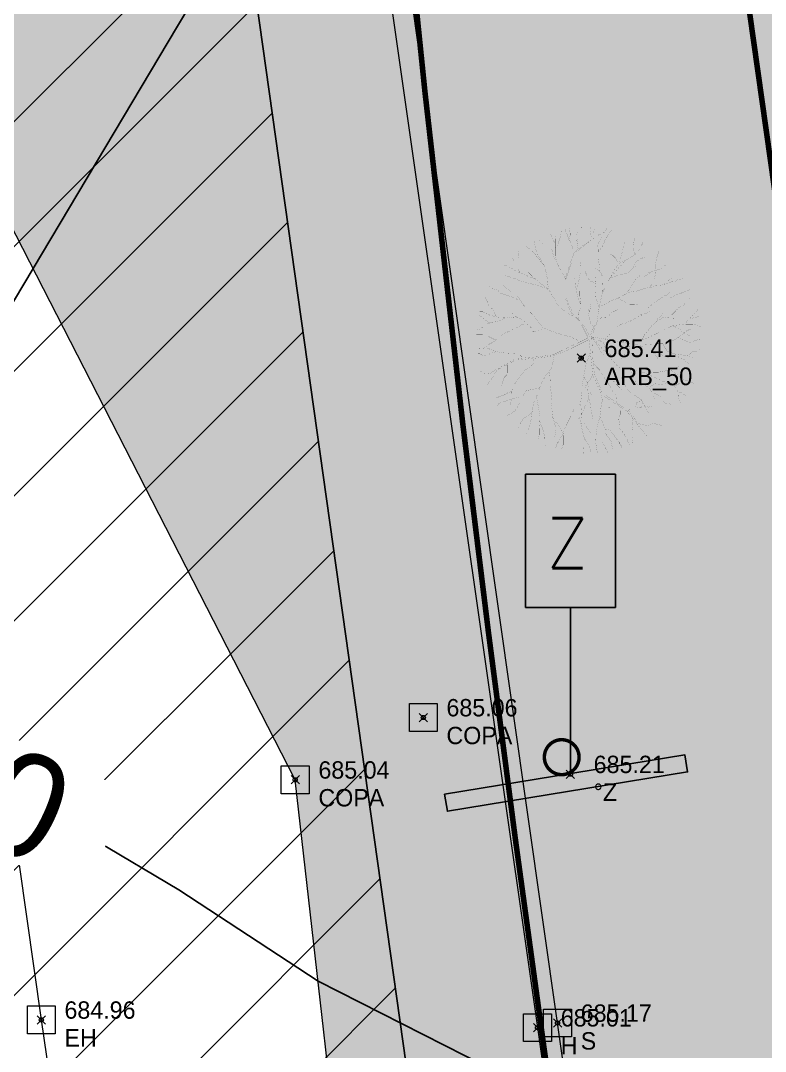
# Model space of a CAD drawing. Extents: x 350769 to 354978, y 6304672 to 6307963.
# Drawn here: x 352717.35 to 352722.71, y 6306021.07 to 6306028.49 of the extents above; entities that cross this region are included whole.
import ezdxf
from ezdxf import colors
from ezdxf.entities.mleader import LeaderData, LeaderLine
from ezdxf.math import Vec2, Vec3

# ---------------------------------------------------------------- set-up
doc = ezdxf.new("R2010")
doc.units = 0
doc.header["$PDMODE"] = 35
doc.header["$PDSIZE"] = 0.03
for name, pattern in [('CENTER', [50.800000000000004, 31.75, -6.35, 6.35, -6.35]), ('CONTINUOS', [0]), ('DASHED', [19.049999999999997, 12.7, -6.35]), ('HIDDEN', [9.524999999999999, 6.35, -3.175])]:
    doc.linetypes.add(name, pattern=pattern)
doc.layers.get('0').update_dxf_attribs({"linetype": 'CONTINUOUS'})
for name, color, linetype in [('05_All ext_Txt', 4, 'CONTINUOUS'), ('1-ARBOLES COPA', 3, 'CONTINUOUS'), ('1-PAVIMENTO', 161, 'CONTINUOUS'), ('1-SOLERA', 212, 'CONTINUOUS'), ('2-ACHURADO PAVIMENTO HORMIGON 3', 8, 'CONTINUOUS'), ('3-PAVIMENTO EJE', 161, 'CENTER'), ('C-TINN', 5, 'CONTINUOUS'), ('C-TOPO-MAJR', 9, 'CONTINUOUS'), ('LE_proyección abajo', 4, 'HIDDEN'), ('Lot_ARBOL', 252, 'CONTINUOUS'), ('Lot_ET1_ 8-DEM EXT DEMARCACION CICLOVIA', 210, 'CONTINUOUS'), ('Lot_EXISTENTE', 252, 'CONTINUOUS'), ('V-NODE-TEXT DIC 2012', 31, 'CONTINUOUS'), ('Z-Z', 253, 'CONTINUOUS')]:
    doc.layers.add(name, color=color, linetype=linetype)
doc.layers.add('0_ASD_TOPOGRAFIA_ELEMENTOS', color=7, linetype='CONTINUOS', lineweight=5, true_color=0xbdbdbd)
doc.styles.add('ROMANS', font='romans.shx', dxfattribs={"width": 0.65})

# ---------------------------------------------------------------- blocks, each defined once
blk = doc.blocks.new('_Dot')
at = {"color": 0, "linetype": 'ByBlock', "lineweight": -2}
blk.add_line((-0.5, 0), (-1, 0), dxfattribs=at)
at = {"color": 0, "linetype": 'ByBlock', "const_width": 0.5}
blk.add_lwpolyline([(-0.25, 0, 1), (0.25, 0, 1)], format="xyb", close=True, dxfattribs=at)
blk = doc.blocks.new('Lot_LET-TRANS')
blk.add_lwpolyline([(0.5605707543754761, -0.6810032520742482), (-0.3472007289910835, 0.8151421065011561), (-0.2403332033786683, 0.8799829267414623), (0.6674382799878913, -0.6161624318337147)], close=True)
at = {"const_width": 0.025}
blk.add_lwpolyline([(-0.1082411923800919, -0.0645046065950794, 0.9920949856396705), (0.1072037392552829, 0.06621448700647647, 0.9920949856396705)], format="xyb", close=True, dxfattribs=at)
blk = doc.blocks.new('Lot_Arbol-Existente')
at = {"const_width": 0.001}
for points in [[(0.211671968951805, 0.9194971867818822), (0.1867509906307987, 0.9973747929702768), (0.1392838832346115, 1.065150438309047), (0.1257218422368851, 1.1058158150081), (0.07825473484081158, 1.207479265509392), (0.02400659491399892, 1.295587590444029), (-0.02346053654582647, 1.343030521172977), (-0.0641466354751401, 1.404028594974989), (-0.09127069340661365, 1.458249097240696), (-0.1455188333334263, 1.526024742579011), (-0.1540232859114212, 1.635364195226202)], [(-0.03179953103017397, 1.355532643872721), (0.02400659491399892, 1.465026668776773), (0.05113065284569984, 1.546357422175333), (0.05113065284569984, 1.60735549597689), (0.05072531944847469, 1.639039569650777), (0.05072531944847469, 1.639039569650777)], [(0.2888871749830741, 1.207853578948061), (0.2342181220905104, 1.349808092709509), (0.2274370895597713, 1.41080616651152), (0.2003130316282977, 1.492136919909854), (0.1664079411661987, 1.526024742579011), (0.1257218422368851, 1.600577924440813), (0.111654218360286, 1.635141748210344)], [(-0.02254061811936481, 0.01562637144161272), (-0.1490933020016882, 0.26860285640646), (-0.2615846059741216, 0.5356335973438036), (-0.2897074139197002, 0.7886100823086508), (-0.3178302459286897, 1.0696950792194), (-0.4584443578468154, 1.336725820156971), (-0.6974883457015721, 1.491322565831751)], [(0.002993332574078522, 0.02840653275893601), (-0.07251775118004389, 0.1793518062722796), (-0.1791216638526976, 0.4057697077896592), (-0.2413072494989592, 0.5300775656778569), (-0.2679582216514973, 0.7342976354291295), (-0.2901673851645228, 0.9917925014181037), (-0.2990510265063904, 1.071704713281633), (-0.4545150507809694, 1.351397411036487), (-0.5078169950852498, 1.431309605392926), (-0.5167006604905282, 1.533419649022107), (-0.4811660229332801, 1.573375746200327)], [(-0.1955118868893351, 1.349056812529852), (-0.2133289901942135, 1.417583720541643), (-0.2472340806564262, 1.478581794343427), (-0.2540150891235271, 1.512469617012584), (-0.2472340806564262, 1.546357422175333), (-0.2268910311919399, 1.587022798874386), (-0.2286092548686156, 1.627573649325086)], [(0.2172666066581996, 1.441302084154358), (0.2613421800220976, 1.505692045476053), (0.3020282789514113, 1.553134993711637), (0.3338471162153382, 1.601131367505559), (0.3259162107709699, 1.589168180445085)], [(0.2937618723484547, 1.035832540454066), (0.3020282789514113, 1.119370940574299), (0.2884662620172094, 1.200701693972633), (0.2952472704840829, 1.315920270040351), (0.329152360946523, 1.444693971674269), (0.3562764188782239, 1.492136919909854), (0.3766194683425965, 1.539579868145438), (0.3775464195591667, 1.590671980942716)], [(0.3044704462522532, 1.35095048138237), (0.4037435503374809, 1.390473469408562), (0.4037435503374809, 1.390473469408562), (0.4715537071987228, 1.465026668776773), (0.5122398061279227, 1.471804222806895), (0.5122398061279227, 1.471804222806895), (0.5529259050572364, 1.492136919909854), (0.592589044495412, 1.519771912238411)], [(-0.8439635717239753, 0.9702645418376505), (-0.8439635717239753, 1.017707490073462), (-0.8575256127217017, 1.051595312742847), (-0.8643066211885753, 1.078705563875246), (-0.8846496706532889, 1.139703620170621), (-0.9049927201175478, 1.207479265509392), (-0.9388978105798742, 1.302365144473924), (-0.9672078718012926, 1.337913061062864)], [(-0.763633560537869, 1.124584312140996), (-0.7964964643275607, 1.200701693972633), (-0.8100584812616489, 1.221034391075364), (-0.823620522259148, 1.248144642208217), (-0.8439635717239753, 1.309142716010228), (-0.8643066211885753, 1.349808092709509), (-0.8643066211885753, 1.349808092709509)], [(-0.3058045502064033, 0.9494994088868225), (-0.2268910311919399, 1.024485044103358), (-0.2133289901942135, 1.248144642208217), (-0.1929859407296135, 1.363363218275708), (-0.1590808743309253, 1.444693971674269), (-0.1455188333334263, 1.478581794343427)], [(0.5346678513807319, 1.001023276501883), (0.5800499870521207, 1.099038243471568), (0.6071740449839353, 1.173591442840006), (0.6478601439131353, 1.295587590444029), (0.6953272753726196, 1.336252967143082), (0.7088892923069352, 1.404028594974989), (0.7421956015356272, 1.449508104387405)], [(-0.6771002580575214, 0.7110603853575412), (-0.7157152401935036, 0.7232483802531533), (-0.7422483244008617, 0.83471328617361), (-0.75581034133495, 0.9160440395723981), (-0.8439635717239753, 0.9702645418376505), (-0.9253357695824889, 1.010929918536931), (-1.0473940904335, 1.078705563875246), (-1.108423238827299, 1.173591442840006), (-1.108423238827299, 1.173591442840006), (-1.131677734767322, 1.203335580887369)], [(-0.3831619924715142, 1.193762176384325), (-0.5252557887571356, 1.193924139942965), (-0.565941887686563, 1.23458951664179), (-0.6676571350094491, 1.268477321804539), (-0.7015622254717755, 1.288810018907498)], [(0.1418947103894652, 0.6793458611666665), (0.3155903199487966, 0.8076030350412111), (0.4783347156657101, 0.9634869878077552), (0.6003930365168344, 1.044817741206089), (0.654641176443647, 1.126148494604422), (0.715670324837447, 1.207479265509392), (0.7699184647641459, 1.248144642208217)], [(0.6978310462872059, 0.5939935033891288), (0.7427943827690342, 0.7059395845401468), (0.8173855721603331, 0.9838196674040773), (0.8512906626224321, 1.07192799233917), (0.8851957290213477, 1.166813888809884), (0.8987577700189604, 1.23458951664179)], [(0.8511690531524891, 0.7893944697668758), (0.8784147205542467, 0.8686010913365863), (0.9123198110164594, 0.9431542907050243), (0.9462249014782174, 1.031262615639889), (0.986911000407872, 1.1058158150081), (1.014035058339573, 1.153258745737276), (1.052239749863588, 1.234513351569831), (1.048880878701652, 1.227369628079032)], [(-0.2929811000193467, 0.8213302595247569), (-0.369292377444026, 0.8143805890711064), (-0.4235405173708386, 0.8753786628731177), (-0.471007648830664, 0.9431542907050243), (-0.5455988382217356, 0.9973747929702768), (-0.6269710360801355, 1.058372866772743), (-0.6812191760070618, 1.1058158150081), (-0.7219052749362618, 1.119370940574299), (-0.7761534148630744, 1.126148494604422), (-0.8812601981126136, 1.129540382981986), (-0.9728029010419732, 1.153258745737276)], [(0.09074902653458139, 0.7872141133070727), (0.1664079411661987, 0.8686010913365863), (0.274904221019824, 0.9905972389406088), (0.308809311481582, 1.07192799233917), (0.3630574273452112, 1.132926066140953), (0.3766194683425965, 1.160036317273807)], [(0.9376605850122814, 1.00900673701608), (1.027597099336845, 1.051595312742847), (1.108969297195358, 1.092260689441673), (1.160778540082788, 1.129445961662441)], [(1.027597099336845, 1.051595312742847), (1.076430364215184, 1.075999509310805), (1.149655396124672, 1.038040169669785), (1.210684544518472, 1.024485044103358), (1.246804399314897, 1.030319200056738), (1.23605207783578, 1.028582462167378)], [(-0.2542119007041492, 0.5181323427457301), (-0.3353873110453378, 0.5297229346706445), (-0.4438835668353249, 0.563610739833166), (-0.5184747562267376, 0.617831259605282), (-0.5727228961534365, 0.6584966363045623), (-0.6608761265424619, 0.7059395845401468), (-0.7897154317971626, 0.7466049612391998), (-0.9185547611152742, 0.8076030350412111), (-1.013488999971173, 0.8279357146375332), (-1.169452387220872, 0.8482684117402641), (-1.325415774470912, 0.8889337884395445), (-1.375625986985369, 0.9156254238237125)], [(-1.052626344870077, 0.8330379876342704), (-1.094861197829573, 0.8618235373066909), (-1.149109337756386, 0.9499318622413284), (-1.176233395688087, 0.9702645418376505), (-1.2169194946174, 0.9973747929702768), (-1.290624172235994, 1.031895238182642)], [(-0.05102854095741804, 0.1363952685906042), (0.0172255864466706, 0.2857306569694629), (0.07147370231007244, 0.4822799864348326), (0.1460648917015988, 0.6720517618709891), (0.09181675177489979, 0.766937640835522), (0.08503574330779884, 0.8957113424694398)], [(1.04131684061656, 0.6613337535177379), (1.258151675978183, 0.83471328617361), (1.321533340730866, 0.9290285297863647), (1.32165760402313, 0.9288456492254227)], [(-0.8418941646982603, 0.7713086151406969), (-1.020270008438274, 0.7398273897028957), (-1.020270008438274, 0.7398273897028957), (-1.135547296759114, 0.7194947101065736), (-1.244043576612512, 0.726272264136469), (-1.305072725006085, 0.733049835672773), (-1.393225931331585, 0.733049835672773), (-1.427131021793798, 0.7398273897028957), (-1.474058923262874, 0.7463335080988145)], [(0.3209002407515982, 0.253314671705084), (0.3562764188782239, 0.3128409081020891), (0.4444296492670219, 0.441614609736007), (0.5393638881229208, 0.5026126835380182), (0.6207360859813207, 0.5500556142669666), (0.6953272753726196, 0.5907210084726557), (0.7834804816982341, 0.7059395845401468), (0.8309476131579459, 0.766937640835522), (0.8919767615516321, 0.83471328617361), (0.9462249014782174, 0.8889337884395445)], [(0.6986954857846968, 0.5961457149842317), (0.7834804816982341, 0.6110536880687505), (0.8648526795564067, 0.617831259605282), (0.9394438689480467, 0.6313863851719361), (1.054721157268659, 0.6652741903344577), (1.129312346659844, 0.7127171385700422), (1.22424658551563, 0.766937640835522), (1.271713716975682, 0.7804927664019488), (1.39744200009261, 0.8058716964540054)], [(1.225490133904714, 0.53788660449095), (1.27849472544267, 0.5907210084726557), (1.353085914834082, 0.6652741903344577), (1.386990981232771, 0.7059395845401468), (1.431326139217617, 0.7416496228863707), (1.428605281543128, 0.7470728066780339)], [(-1.204359099495036, 0.7237932511400231), (-1.264386626076771, 0.6991620130036154), (-1.345758823935284, 0.6720517618709891), (-1.427131021793798, 0.6517190647682582), (-1.517533620335598, 0.6526775727220411), (-1.549189342645036, 0.6381639392016041)], [(-1.381506530797651, 0.3840321059356029), (-1.447474071258284, 0.4280594841695802), (-1.494941202718337, 0.4551697353022064), (-1.51528425218271, 0.4755024324049373), (-1.542408310114411, 0.4822799864348326), (-1.575880189845861, 0.4930931081228209)], [(-0.4769506887646457, 0.5876473124233144), (-0.5591608551560512, 0.5771658829064563), (-0.7015622254717755, 0.5703883113699248), (-0.7015622254717755, 0.5703883113699248), (-0.8846496706532889, 0.5500556142669666), (-0.9117737526480596, 0.563610739833166), (-1.020270008438274, 0.5500556142669666), (-1.142328305225988, 0.5365004887005398), (-1.305072725006085, 0.4890575579715915), (-1.305072725006085, 0.4890575579715915), (-1.427131021793798, 0.5093902375679136), (-1.53562730164731, 0.5093902375679136)], [(-1.108836299300492, 0.5402199273439692), (-1.170969908233133, 0.5281509453534454), (-1.188932759135355, 0.5229144506572538), (-1.223700527147798, 0.4755024324049373), (-1.264386626076771, 0.441614609736007), (-1.332196782937899, 0.414504358602926), (-1.380314250095807, 0.3838154380587184), (-1.427131021793798, 0.3602838563376736), (-1.467817120723225, 0.3196184621319844)], [(0.8632888735777442, 0.3592199283032187), (0.9465139987599969, 0.4101698668071094), (1.013483116909129, 0.4410629420508485), (1.12166399822172, 0.4977002641708168), (1.162875761385408, 0.5234444935406373), (1.296813973620146, 0.554337568784149)], [(1.091245638475812, 0.4817749507660665), (1.183481630935717, 0.4977002641708168), (1.353480144962418, 0.4977002641708168), (1.425600748546344, 0.4977002641708168), (1.461661026275351, 0.5028491100449628)], [(1.291662512248422, 0.4977002641708168), (1.348328683590694, 0.4616583430531591), (1.441055156724929, 0.4307652503030113), (1.497721328067428, 0.4204675585549467), (1.553008407569791, 0.4137263304694443)], [(1.348328683590694, 0.4977002641708168), (1.425600748546344, 0.5388910311626205), (1.505312823877262, 0.5692527522321598)], [(-0.2059762502179865, -0.004213197504213895), (-0.3625113689770387, 0.05529350483425333), (-0.4913506982950366, 0.08240375596687954), (-0.6947811929412637, 0.1162915786362646), (-0.769372382332449, 0.1162915786362646), (-0.8778686621859606, 0.1298467042029188), (-0.9388978105798742, 0.1366242582323594), (-0.9660218685116888, 0.1705120809017444), (-1.027051016905489, 0.2315101547037557), (-1.155890346223373, 0.2925082109993582), (-1.264386626076771, 0.3467287307712468), (-1.325415774470912, 0.3738389819041004), (-1.400006963861983, 0.3873941074705272), (-1.53562730164731, 0.3873941074705272), (-1.598225250068708, 0.4131892600098581)], [(0.002993332574078522, 0.02840653275893601), (0.1876314932634386, 0.1201138100825574), (0.3234095423504186, 0.2558226950886819), (0.5788015555503989, 0.3624511022355819), (0.8632888735777442, 0.3592199283032187), (1.241527691949045, 0.2267422172296847), (1.383771350962434, 0.02317888972038418), (1.542179046823662, -0.0576002134994269), (1.60036965647771, -0.07052487421606202)], [(0.02525976815331887, 0.002912693252710596), (0.2037955541741212, 0.1071891493661496), (0.3331079692717367, 0.2396668604396837), (0.572335921560807, 0.3462952850929923), (0.8471248126668343, 0.3462952850929923), (1.231829265027841, 0.2170487129387766), (1.374072924041343, 0.02317888972038418), (1.46459160739073, -0.08021836100078872), (1.529247826970959, -0.2191584024326403), (1.590671205493322, -0.238545393507593)], [(1.234475662624845, 0.229212182388892), (1.368934577204413, 0.2762998565779071), (1.404994854932852, 0.3020440859477276), (1.48226691988873, 0.3277883328239568), (1.502872789438925, 0.34323487044594), (1.565848430338974, 0.3589316881273135), (1.595599262573273, 0.3638302539416145)], [(1.404994854932852, 0.3020440859477276), (1.48226691988873, 0.2865975483257444), (1.508024250810649, 0.2865975483257444), (1.577908429458034, 0.2974084784618753), (1.578215881759775, 0.2956566159195972)], [(-0.8559865728806244, 0.01935774212597607), (-0.9108234662536461, 0.03970971554190328), (-0.9272086213733246, 0.05335706582764033), (-0.9545171971971058, 0.06700439860696861), (-0.9982109522035216, 0.07792226132937685), (-1.033712093555323, 0.09156961161534127), (-1.061020693442515, 0.1079464144520443), (-1.172985900039976, 0.1679947031905158)], [(0.259795885744893, 0.1645602512842288), (0.354094930352403, 0.17332293909908), (0.4262155098730318, 0.1424298463487048), (0.5189419830073803, 0.1372810004745588), (0.6013655093347552, 0.1475786922228508), (0.6786375502273359, 0.1475786922228508)], [(0.4829925232955929, 0.1392771750413431), (0.5859111011563982, 0.1784717849727713), (0.6889404970339683, 0.1990671684689005), (0.7713640233616843, 0.2145137060906563), (0.8589390110605564, 0.219662551964575)], [(0.6889404970339683, 0.1990671684689005), (0.8434846028821994, 0.157876383970688), (0.925908129209688, 0.1424298463487048), (1.018634602344036, 0.1424298463487048), (1.090755181864779, 0.1321321546008676)], [(1.280404341182816, 0.1711062744025185), (1.312268405861914, 0.1784717849727713), (1.379237499947635, 0.1887694767210633), (1.425600748546344, 0.1939183225945271), (1.47196397308187, 0.1939183225945271), (1.533781605795866, 0.1836206308469173), (1.554387499409358, 0.1836206308469173)], [(1.379237499947635, 0.1887694767210633), (1.435903671289907, 0.17332293909908), (1.513175736245785, 0.1475786922228508), (1.544084552602726, 0.1321321546008676), (1.598616516627885, 0.1282667469110947)], [(-0.9329429231652284, 0.1359629419230259), (-1.094861197829573, 0.1230691326661599), (-1.223700527147798, 0.1366242582323594), (-1.311853733473185, 0.1162915786362646), (-1.447474071258284, 0.08240375596687954), (-1.481379161720611, 0.08918130999700224), (-1.569532392109295, 0.08918130999700224), (-1.664466606902124, 0.09595888153330634), (-1.664466606902124, 0.09595888153330634)], [(-1.223700527147798, 0.1366242582323594), (-1.230481535615013, 0.08240375596687954), (-1.271167634544099, 0.06207105886414865), (-1.311853733473185, 0.02818325370139974), (-1.386444922864712, -0.01925969453418475), (-1.406787972329312, -0.03959239163691564), (-1.454255103788796, -0.1344782706014485), (-1.501722211185211, -0.1819212188370329), (-1.562751359579124, -0.2090314699701139), (-1.650904589968036, -0.256474418205471)], [(-1.434709055640724, 0.08559338513828152), (-1.562751359579124, 0.007850556598896219), (-1.647362166231346, -0.01253826099400612), (-1.644288509056537, -0.01179759632077548)], [(-0.02254061811936481, 0.01562637144161272), (-0.5319973814304149, -0.03947416963023898), (-0.8124108196877842, -0.1647014736599886), (-0.9138369697293456, -0.3137815950040022), (-1.051060553350453, -0.5284569683390146), (-1.253912853433576, -0.689463507093933), (-1.41500142485927, -0.8206540110757032)], [(-0.6666340867598137, 0.03656491831338826), (-0.7305868080654818, 0.03425079293378985), (-0.8179742699519466, 0.02606238276234762), (-0.8643988801343312, 0.01787397259067802), (-0.9490554868449408, -0.001232300302945077), (-0.9599789316123406, -0.006691222911058503), (-1.047366393498805, -0.01487963308250073), (-1.153869889744215, -0.03944484609064602)], [(-0.5584284968381326, 0.09357769793678017), (-0.5862849371511629, 0.06884863040068012), (-0.6337520445472364, 0.04851593329772186), (-0.7083432339386491, 0.02140568216532301), (-0.73546729187035, 0.007850556598896219), (-0.8439635717239753, -0.02603726607048884), (-0.8439635717239753, -0.02603726607048884)], [(-0.5336269142617311, -0.04020188797539959), (-0.5640044257573891, -0.01760910313964814), (-0.6213524566439901, 0.01787397259067802), (-0.6466766989366306, 0.04381845321790934), (-0.6615930279955364, 0.03839709675389713), (-0.6950856426502696, 0.06700439860696861), (-0.7278559528893993, 0.07519280877863821)], [(0.02525976815331887, 0.002912693252710596), (0.1062213475238423, -0.02949828982468716), (0.1988184707416849, -0.07136612833119216), (0.2640929529571849, -0.1037318784572108)], [(0.1325402453381912, -0.0636429668998062), (0.2150052326825289, -0.006886701502480719), (0.2716714040250281, 0.008559836119502506), (0.3643978771591492, 0.02400637374148573), (0.4159125871298102, 0.02915521961517697), (0.436518456679778, 0.02915521961517697)], [(0.2716714040250281, 0.008559836119502506), (0.4004581789512258, 0.003410990245356516), (0.4983360893937743, -0.01203554737617196), (0.5292449298140127, -0.01203554737617196)], [(0.7971213783466737, -0.07897054373756873), (0.8177272478969826, -0.001737855628334728), (0.8434846028821994, 0.01885752786733974), (0.9207566678380772, 0.05489946649186095), (0.9619684310018783, 0.07549484998730804)], [(1.459837851839893, -0.01561078961003659), (1.549236013974223, 0.003410990245356516), (1.602367755393743, -0.006980871094583563), (1.62135661755849, -0.006886701502480719)], [(-0.8011136142728219, -0.1596563567570684), (-0.8982117116506743, -0.1751436473007288), (-0.9592408600444742, -0.1615885217345294), (-1.067737139897872, -0.1480333961681026), (-1.067737139897872, -0.1480333961681026), (-1.169452387220872, -0.1344782706014485), (-1.237262544081887, -0.1073680194688222), (-1.379663914397497, -0.0870353223656366), (-1.501722211185211, -0.08025776833596865), (-1.64330667098136, -0.1025079234038913), (-1.64438620161468, -0.08662436461895595)], [(-1.128588796368149, -0.1399239743645921), (-1.176233395688087, -0.1615885217345294), (-1.325415774470912, -0.2225865955363133), (-1.366101873399884, -0.2225865955363133), (-1.406787972329312, -0.2429192751326354), (-1.494941202718337, -0.3039173489348741), (-1.494941202718337, -0.3039173489348741), (-1.611304232184466, -0.3259413207529178), (-1.611603457767842, -0.3245465277975654)], [(0.01762193415152069, -0.02359086007777478), (-0.2764302591143633, -0.03785796117995233), (-0.5133849211358665, -0.06068532994595444), (-0.7903078237461614, -0.1748221912828285), (-1.041536874594499, -0.5457669774978058), (-1.232813540496295, -0.6969983087030869), (-1.261362294087007, -0.8282557053676101), (-1.227103784965379, -0.9138583469934929), (-1.261362294087007, -1.03370204176872)], [(0.01762193415152069, -0.02359086007777478), (-0.4237770602604769, -0.4136455780637789), (-0.4340800070673367, -0.5629621259149644), (-0.5010491252163547, -0.784362516001238), (-0.6452902842577259, -1.098442166832001), (-0.6916535087933653, -1.211716793565529), (-0.7740770351207402, -1.268354098178861), (-0.7946829287342325, -1.324991402792421), (-0.8410461532695308, -1.391926416660453)], [(-0.3490949622449762, -0.04485822005017326), (-0.4167595089037377, -0.09381289390239544), (-0.4642266162999249, -0.1412558421382073), (-0.5049127152293522, -0.1615885217345294), (-0.6134089950827502, -0.2361417211027401), (-0.5930659456183776, -0.2632519722353663), (-0.5930659456183776, -0.2903622233684473), (-0.6066279866156492, -0.3242500460373776), (-0.6676571350094491, -0.3784705483028574), (-0.71512424240575, -0.4259134965386693), (-0.7490293328680764, -0.4530237476712955)], [(0.01762193415152069, -0.02359086007777478), (-0.2486270848620507, -0.1922451704708692)], [(0.01762193415152069, -0.02359086007777478), (-0.06317416265699194, -0.1922451704708692), (-0.09408297901393325, -0.2025428622189338), (-0.1868094280848709, -0.2385847833363641), (-0.1868094280848709, -0.2385847833363641), (-0.2383241380553045, -0.2952221054565598)], [(0.01762193415152069, -0.02359086007777478), (-0.0528712158501321, -0.4393898074338267), (-0.0322653222366398, -0.743171749009889), (0.03985525728387529, -0.907934834482603), (0.117127298176456, -1.067549074081626), (0.1789449549539768, -1.185972546688845), (0.1892478776973121, -1.283800635800844), (0.1995508245039446, -1.381628724912389), (0.1995508245039446, -1.47945679651707), (0.1634905467753924, -1.603029114998662)], [(0.01762193415152069, -0.02359086007777478), (0.2356111262960212, -0.09956592723347057), (0.4468214034867515, -0.1304590199838458), (0.6528802193051888, -0.176798632848886), (0.8640904964956917, -0.2849244137087226), (1.111361051414974, -0.5011759579213049), (1.204087524549323, -0.6453436598983444), (1.271056642698341, -0.7071298278922313), (1.389540446754268, -0.7689159783794821)], [(0.2356111262960212, -0.09956592723347057), (0.2974287590099038, -0.1665009411017309), (0.3025802444451529, -0.2591801843389021), (0.3489434689807922, -0.2849244137087226), (0.3798522853376198, -0.3364128724481361), (0.4107611016945611, -0.3981990404422504)], [(0.4468214034867515, -0.1304590199838458), (0.5807596157213766, -0.07897054373756873), (0.6992434438406008, -0.06867285198950412), (0.7971213783466737, -0.07897054373756873), (0.8589390110605564, -0.07382169786387749), (0.910453721031331, -0.06867285198950412)], [(0.4468214034867515, -0.1304590199838458), (0.4828816812153036, -0.212840553966771), (0.5240934443789911, -0.2797755678345766), (0.5756081543495384, -0.4033478863159417), (0.5034875748287959, -0.5166224955428333), (0.4777302198435791, -0.568110971788883), (0.4777302198435791, -0.6401948140241984), (0.4880331666504389, -0.6865344443965569)], [(0.6528802193051888, -0.176798632848886), (0.8640904964956917, -0.187096324597178), (0.9207566678380772, -0.1613520952271301), (0.9516654841951322, -0.140756711731683), (0.9671198923736029, -0.1201613282357812), (0.9980287087305442, -0.07897054373756873)], [(0.9480979534203016, -0.1431338543434322), (1.095906643236503, -0.1253101741096998), (1.131966945028466, -0.1201613282357812), (1.286511050876697, -0.1150124823618626), (1.322571328605477, -0.1047147731071618), (1.374086038575911, -0.1201613282357812), (1.415297801739712, -0.1510544034797476), (1.446206618096653, -0.1665009411017309), (1.47196397308187, -0.176798632848886)], [(1.245344981199196, -0.1163839856415052), (1.322571328605477, -0.1819474787232593), (1.425600748546344, -0.2179893998406897), (1.477115434453708, -0.2591801843389021), (1.513175736245785, -0.2797755678345766), (1.567776909607005, -0.3186317185643475)], [(-1.313796329782576, -0.2178356071792678), (-1.325415774470912, -0.2903622233684473), (-1.379663914397497, -0.3310276000672729), (-1.461036112256011, -0.3852481198393889), (-1.508503219652425, -0.4259134965386693), (-1.576645755136042, -0.4593426094686492)], [(-0.902836926605687, -0.17411634524683), (-0.9490554868449408, -0.200483439412892), (-0.9736332074927532, -0.227778104971776), (-0.984556652260153, -0.2523433179799213), (-0.9954800729640283, -0.2687201208166243), (-0.9954800729640283, -0.282367471102134), (-1.011865228083707, -0.2987442739390644)], [(-0.5978697792852472, -0.2254639517361738), (-0.6744381434765501, -0.2768070978017931), (-0.7219052749362618, -0.2971397949047514), (-0.7897154317971626, -0.3445827256336997), (-0.8371825632567607, -0.3716929942729621), (-0.8643066211885753, -0.3784705483028574), (-0.9346296237802107, -0.3879162545654253)], [(-0.01608155307644665, -0.2223885377413808), (0.07076407364093029, -0.2952221054565598), (0.1583390613403708, -0.3827525028204946), (0.1943993631324474, -0.4393898074338267), (0.2150052326825289, -0.5063248037949961), (0.2459140490394702, -0.5835575094108663), (0.2819743508315469, -0.6401948140241984), (0.3077317058168774, -0.6968321361443941), (0.354094930352403, -0.7998090711298573), (0.4004581789512258, -0.8770417592390913)], [(1.075300773686536, -0.4136455780637789), (1.018634602344036, -0.3776036394397124), (0.9928772473588197, -0.357008255944038), (0.8640904964956917, -0.2849244137087226), (0.9928772473588197, -0.357008255944038), (0.8640904964956917, -0.2849244137087226)], [(0.8640904964956917, -0.2849244137087226), (0.9156051824030556, -0.449687499181664), (0.9207566678380772, -0.4754317285514844), (0.9362110760166615, -0.537217896545144), (0.9619684310018783, -0.5732598176628017), (1.018634602344036, -0.614450584654378), (1.039240471894345, -0.6865344443965569)], [(1.075300773686536, -0.4136455780637789), (1.147421353207051, -0.3673059476921026), (1.188633116370625, -0.3261151807002989), (1.204087524549323, -0.2952221054565598), (1.204087524549323, -0.2952221054565598)], [(-0.9888359508181566, -0.4311115308657918), (-1.10164220629656, -0.4326910505683372), (-1.169452387220872, -0.4123583709720151), (-1.169452387220872, -0.4123583709720151), (-1.264386626076771, -0.4259134965386693), (-1.359320864932897, -0.4259134965386693), (-1.447474071258284, -0.4259134965386693), (-1.505154563212841, -0.4230446809942805), (-1.623780507972697, -0.4191359250019104)], [(-1.251095555147458, -0.4240157393378468), (-1.305072725006085, -0.4259134965386693), (-1.366101873399884, -0.4801339988039217), (-1.366101873399884, -0.4801339988039217), (-1.481379161720611, -0.541132072605933), (-1.481379161720611, -0.541132072605933), (-1.540386377431901, -0.5648756187922572)], [(-0.4237770602604769, -0.4136455780637789), (-0.5680182433653727, -0.449687499181664), (-0.7534711655706587, -0.537217896545144), (-0.8925608632403055, -0.743171749009889), (-0.9286211409689713, -0.7534694407577263), (-0.9749843895677941, -0.7792136701275467), (-1.078013785445364, -0.8409998381212063)], [(-0.0528712158501321, -0.4393898074338267), (-0.08378003220707342, -0.5629621259149644), (-0.09408297901393325, -0.6710879067745736), (-0.09408297901393325, -0.789511361875384), (-0.08378003220707342, -0.9439767731071242), (-0.08378003220707342, -1.046953690586179), (-0.1868094280848709, -1.108739858579838), (-0.2125667830698603, -1.175674854941008), (-0.2280211912484447, -1.222014485313366), (-0.2331726766836937, -1.278651789926698), (-0.2486270848620507, -1.345586786287868), (-0.2589300316687968, -1.417670646030047), (-0.2846873625908302, -1.47945679651707), (-0.3001417707693008, -1.525796426889428), (-0.3155962030110686, -1.572136039754923)], [(-0.08378003220707342, -0.5629621259149644), (-0.1404462035493452, -0.568110971788883), (-0.1971123748915034, -0.5526644341671272), (-0.2177182685051093, -0.5166224955428333), (-0.2692329544123595, -0.4702828826773384), (-0.3104447175759333, -0.4445386533077453), (-0.3104447175759333, -0.4445386533077453)], [(0.5756081543495384, -0.4033478863159417), (0.5756081543495384, -0.4033478863159417), (0.611668456141615, -0.4702828826773384), (0.6322743256918102, -0.5114736496689147), (0.658031680677027, -0.5578132800410458), (0.6683346274835458, -0.6041528929065407), (0.6734860888556113, -0.665939060900655), (0.6837890356622438, -0.6916832902702481)], [(1.111361051414974, -0.5011759579213049), (1.075300773686536, -0.4136455780637789), (1.338025736784061, -0.4908782661732403), (1.379237499947635, -0.4960271120469315)], [(-1.041536874594499, -0.5457669774978058), (-0.9904387977463784, -0.6453436598983444), (-1.0007417204896, -0.7225763655139872), (-0.9749843895677941, -0.7792136701275467), (-0.9955902591179893, -0.8461486839955796), (-0.9749843895677941, -0.8976371427347658), (-0.9749843895677941, -0.9594233107286527)], [(-0.4340800070673367, -0.5629621259149644), (-0.5371094029449068, -0.619599430528524), (-0.578321166108708, -0.6350459681505072), (-0.5989270597224277, -0.6350459681505072), (-0.6607446924363103, -0.6710879067745736), (-0.6865020474215271, -0.743171749009889), (-0.6865020474215271, -0.789511361875384), (-0.7019564555999978, -0.8461486839955796), (-0.7689255737490157, -0.8770417592390913), (-0.8410461532695308, -0.913083680356749), (-0.8822579164335593, -0.9388279272329783)], [(-0.08378003220707342, -0.5629621259149644), (-0.09408297901393325, -0.6710879067745736), (-0.1249917953709883, -0.7689159783794821), (-0.1559006117279296, -0.8152556087516132), (-0.181657966712919, -0.8667440674912541), (-0.2228697298768338, -0.9182325262304403), (-0.2692329544123595, -0.9542744648549615), (-0.3001417707693008, -0.974869848350636)], [(0.6405403224898691, -0.5263448674822939), (0.6889404970339683, -0.5526644341671272), (0.807424325153761, -0.6247482764024426), (0.8640904964956917, -0.6710879067745736), (0.9001507742246986, -0.7174275196400686), (0.879544904674276, -0.7792136701275467), (0.9053022596596065, -0.8152556087516132), (0.9568169455666293, -0.8615952216171081), (1.003180170102269, -0.8770417592390913)], [(-1.147088786932841, -0.6046758404227148), (-1.230481535615013, -0.6156852719743711), (-1.291510684008585, -0.6089077004378396), (-1.332196782937899, -0.6021301464079443), (-1.386444922864712, -0.6021301464079443), (-1.413568980796526, -0.6021301464079443), (-1.467817120723225, -0.6089077004378396), (-1.519634980349792, -0.6164707574130261)], [(-0.9904387977463784, -0.6453436598983444), (-0.933772626403993, -0.6710879067745736), (-0.8925608632403055, -0.743171749009889)], [(0.3107183764788033, -0.7034658031002436), (0.3695493385308737, -0.7689159783794821), (0.4313669953081671, -0.8307021463735964), (0.4622758116652221, -0.8667440674912541), (0.5137905216356558, -0.9233813721045863), (0.560153746170954, -0.9954652318465378), (0.5859111011563982, -1.036655998838114), (0.6168199175134532, -1.093293320957855), (0.6528802193051888, -1.149930625571642)], [(0.6837890356622438, -0.6916832902702481), (0.7198493133910233, -0.7998090711298573), (0.7301522601975421, -0.8821906051127826), (0.7559096151829863, -0.9491256189808155), (0.7610610765545971, -1.01606061534244), (0.7713640233616843, -1.067549074081626), (0.807424325153761, -1.098442166832001), (0.8383331415107023, -1.134484087949659), (0.8692419578676436, -1.175674854941008)], [(1.018634602344036, -0.614450584654378), (1.095906643236503, -0.6607902150267364), (1.12166399822172, -0.6968321361443941), (1.152572814578662, -0.7534694407577263), (1.162875761385408, -0.789511361875384)], [(1.204087524549323, -0.6453436598983444), (1.291662512248422, -0.619599430528524), (1.348328683590694, -0.6247482764024426), (1.420449263111209, -0.6350459681505072), (1.446206618096653, -0.6401948140241984)], [(-0.7689255737490157, -0.8770417592390913), (-0.8049858514777952, -0.9439767731071242), (-0.820440283719563, -0.9800186942247819), (-0.8513491000765043, -1.021209461216131), (-0.9131667327905006, -1.052102536459643), (-0.9440755491475556, -1.098442166832001), (-0.933772626403993, -1.134484087949659), (-0.9543784959541881, -1.165377163193398)], [(-0.7019564555999978, -0.8461486839955796), (-0.676199100614781, -0.907934834482603), (-0.6607446924363103, -0.9336790813590596), (-0.6555932310645858, -0.9697210024769447), (-0.6813505860498026, -1.010911769468294), (-0.6658961778714456, -1.031507152964195), (-0.6452902842577259, -1.098442166832001), (-0.6195329292727365, -1.103591012706147)], [(-0.5223663951305753, -0.8307800623924777), (-0.4913506982950366, -0.9071204804047284), (-0.4913506982950366, -0.9816736797729391), (-0.4777886572975376, -1.0630044331715), (-0.4574456078329376, -1.124002506973284), (-0.4371025583683377, -1.212110831908149), (-0.4167595089037377, -1.259553780143506), (-0.403197467906125, -1.293441585306482)], [(-0.0322653222366398, -0.743171749009889), (0.06046112683429783, -0.789511361875384), (0.09652142862637447, -0.8307021463735964), (0.1840964163255876, -0.8873394509869286), (0.2304596408608859, -0.9491256189808155), (0.2768228894599361, -0.974869848350636), (0.3025802444451529, -1.005762923594375), (0.3695493385308737, -1.046953690586179)], [(0.727616190046092, -0.8619123921600931), (0.8383331415107023, -0.9182325262304403), (0.9362110760166615, -0.9439767731071242), (0.9770370541716602, -0.9502541203535202), (0.975841506876236, -0.9457730984731825), (1.023786063715647, -0.9336790813590596), (1.111361051414974, -0.9491256189808155), (1.173178708192268, -0.9645721566027987), (1.253010136825765, -0.9912542477416082)], [(0.879544904674276, -0.7792136701275467), (0.9161172013444911, -0.8249841007732357), (0.9671198923736029, -0.913083680356749), (0.9877257619235706, -0.9903163859726192), (0.9980287087305442, -1.031507152964195), (1.034089010522507, -1.067549074081626), (1.054694880072702, -1.098442166832001)], [(-0.2228697298768338, -0.9182325262304403), (-0.2125667830698603, -0.9645721566027987), (-0.2898388480257381, -1.139632933823577)], [(0.2304596408608859, -0.9491256189808155), (0.3025802444451529, -1.052102536459643), (0.2871258122033851, -1.124186396201821), (0.2871258122033851, -1.185972546688845), (0.2819743508315469, -1.247758714683187), (0.2974287590099038, -1.294098327548681)], [(0.5821483889332058, -1.03063872716848), (0.5807596157213766, -1.149930625571642), (0.6219713788849504, -1.242609868809041), (0.637425787063421, -1.294098327548681), (0.6631831420487515, -1.345586786287868), (0.6734860888556113, -1.381628724912389), (0.7000095653742164, -1.439969569079722)], [(-0.4534447281421308, -1.141330823873204), (-0.4845696657647522, -1.198555706341722), (-0.5989270597224277, -1.335289094540258), (-0.6066801348939634, -1.366285620064218), (-0.6066801348939634, -1.366285620064218)], [(-0.08378003220707342, -1.046953690586179), (-0.04771973041499677, -1.124186396201821), (-0.0271138608649153, -1.21686563943922), (0.008946440926933974, -1.263205252304942), (-0.0322653222366398, -1.361033341416487), (-0.06317416265699194, -1.433117183651575), (-0.03741680767177513, -1.505201043393754), (-0.0219623994930771, -1.566987193881005), (-0.01681091405805546, -1.618475652620646)], [(0.1789449549539768, -1.185972546688845), (0.1428846531620138, -1.263205252304942), (0.106824375433348, -1.309544865170437), (0.07591553501288217, -1.350735649668422), (0.03470377184908102, -1.427968337777884), (0.03470377184908102, -1.489754505771771)], [(0.2871258122033851, -1.124186396201821), (0.3437919835455432, -1.185972546688845), (0.390155232144366, -1.232312177061203), (0.436518456679778, -1.268354098178861), (0.4622758116652221, -1.324991402792421), (0.4983360893937743, -1.371331033164552), (0.5189419830073803, -1.391926416660453), (0.5395478525574617, -1.412521800155901), (0.5756081543495384, -1.427968337777884)], [(0.7732058343249264, -1.069126965394389), (0.807424325153761, -1.160228317319252), (0.8125757865252581, -1.227163331187057), (0.8383331415107023, -1.263205252304942), (0.8568650071390493, -1.350932831810042)], [(-0.7740770351207402, -1.268354098178861), (-0.8616520228199533, -1.27350294405278), (-0.8822579164335593, -1.268354098178861), (-0.9080152714186625, -1.283800635800844), (-0.9389240877756038, -1.309544865170437)], [(-0.6916535087933653, -1.211716793565529), (-0.6504417456297915, -1.294098327548681), (-0.5989270597224277, -1.335289094540258), (-0.6195329292727365, -1.417670646030047), (-0.6401388228860014, -1.453712567147477), (-0.6504417456297915, -1.494903351645462)], [(-0.2256124179245944, -1.214791842802242), (-0.2879201795858535, -1.286664031276587), (-0.2879201795858535, -1.306996728379318), (-0.3150442615809652, -1.354439659108493), (-0.3421683195125524, -1.388327481777651), (-0.3828544184416387, -1.435770430013235)], [(0.008946440926933974, -1.263205252304942), (0.07591553501288217, -1.350735649668422), (0.1016728899978716, -1.38677757078608), (0.1325817063548129, -1.448563721273558)], [(-0.2589300316687968, -1.417670646030047), (-0.2177182685051093, -1.448563721273558), (-0.1868094280848709, -1.494903351645462), (-0.1919609135198925, -1.525796426889428), (-0.181657966712919, -1.561838348007086), (-0.1610520971628375, -1.577284885628842)], [(0.1995508245039446, -1.381628724912389), (0.2407625876679731, -1.391926416660453), (0.2768228894599361, -1.422819491903965), (0.3386405221739324, -1.494903351645462), (0.390155232144366, -1.536094118637266), (0.4210640485013073, -1.546391810385103)], [(0.2768228894599361, -1.422819491903965), (0.2974287590099038, -1.520647581015282), (0.3128831671886019, -1.566987193881005)]]:
    blk.add_lwpolyline(points, dxfattribs=at)
blk = doc.blocks.new('Lot_ARBOL')
at = {"color": 8, "xscale": 0.5, "yscale": 0.5, "zscale": 0.5, "rotation": 90}
blk.add_blockref('Lot_Arbol-Existente', (0.0003489328989871865, -0.004181326806730112), dxfattribs=at)
blk = doc.blocks.new('A$C66036E5C')
at = {"layer": 'LE_proyección abajo', "color": 210, "linetype": 'DASHED', "ltscale": 20}
blk.add_arc((482.7584485073039, 724.5894825345222), 31.90839099002005, 209.6640954582874, 163.5204834558228, dxfattribs=at)
blk = doc.blocks.new('Z')
for p, q in [((0.8098501961303555, 5.399038457788265), (-0.8098501961303555, 5.399038457788265)), ((-0.8098501961303555, 5.399038457788265), (-0.8098501961303555, 3)), ((0.8098501961303555, 3), (0.8098501961303555, 5.399038457788265)), ((-0.8098501961303555, 3), (0.8098501961303555, 3)), ((0, 3), (0, 0))]:
    blk.add_line(p, q)
at = {"style": 'ROMANS'}
blk.add_text('Z', height=0.9, rotation=359.9999999999772, dxfattribs=at).set_placement((-0.4369630977835186, 3.705847114517383))
blk = doc.blocks.new('TOPOGRAFIA')
at = {"layer": '1-ARBOLES COPA', "lineweight": 0, "true_color": 0xbdbdbd}
h = blk.add_hatch(dxfattribs=at)
h.set_pattern_fill('CROSS', color=9, scale=0.1)
h.set_pattern_definition([(0, (38000, -3000), (0.635, 0.635), [0.3175, -0.9525000000000001]), (90, (38000.15875, -3000.15875000041), (-0.635, 0.635), [0.3175, -0.9525000000000001])])
h.paths.add_polyline_path([(390721.3929728587, 6302909.5425, 1), (390730.2450271414, 6302909.5425, 1)])
h.paths.add_polyline_path([(390719.8065474376, 6302924.839000001, 1), (390728.2544525624, 6302924.839000001, 1)])
h.paths.add_polyline_path([(390716.6546726013, 6302950.4935, 1), (390722.6973273987, 6302950.4935, 1)])
h.paths.add_polyline_path([(390722.909, 6302969.327000001, 0.1797529250706744), (390720.859888269, 6302970.933390396, 0.1734527711087346), (390718.169, 6302970.841, 0.1435213321402588), (390717.3459591799, 6302968.2895712, 0.1468339151420223), (390718.032, 6302965.757999999, 0.1006131826439401), (390719.5589227721, 6302964.141061626, 0.13501891205172), (390721.131, 6302963.576, 0.350251591893059), (390723.435531157, 6302965.143011602, 0.2157724232356786)])
h.paths.add_polyline_path([(390732.812, 6302977.342), (390728.681, 6302981.642000001), (390726.2670000001, 6302979.988), (390727.167, 6302972.964), (390728.289, 6302967.18), (390732.223, 6302966.675), (390735.036, 6302969.231000001)])
h.paths.add_polyline_path([(390714.121, 6302984.454, 0.2802056861807009), (390712.4771296634, 6302980.79773744, 0.3109765206131697), (390714.9179999999, 6302978.052999999, 0.122268020394726), (390716.5521470439, 6302978.056908159, 0.115193963657293), (390718.092, 6302978.848999999, 0.2412402166681966), (390719.4454306466, 6302982.114725308, 0.2666798917284382), (390717.613, 6302984.783, 0.1362663493688751), (390715.8817362477, 6302985.092542792, 0.1276706722625307)])
h.paths.add_polyline_path([(390724.758, 6302997.797999999), (390725.21, 6302995.026000001), (390726.815, 6302992.32), (390729.681, 6302990.411), (390731.796, 6302991.982999999), (390732.55, 6302995.387999999), (390731.333, 6302997.877), (390730.685, 6303009.451), (390726.74, 6303025.307), (390725.708, 6303033.102999999), (390722.968, 6303035.55), (390721.004, 6303033.573), (390716.389, 6303032.982000001), (390716.63, 6303028.281), (390719.325, 6303023.025), (390720.173, 6303015.55), (390720.277, 6303010.217999999), (390719.75, 6303000.993)])
h.paths.add_polyline_path([(390716.3970530002, 6303002.895, 1), (390713.5479469999, 6303002.895, 1)])
h.paths.add_polyline_path([(390712.1789537985, 6303012.9135, 1), (390715.4310462014, 6303012.9135, 1)])
h.paths.add_polyline_path([(390710.8164314865, 6303023.072000001, 1), (390713.4765685135, 6303023.072000001, 1)])
h.paths.add_polyline_path([(390711.7340962637, 6303032.4005, 1), (390709.3629037364, 6303032.4005, 1)])
h.paths.add_polyline_path([(390722.9960837906, 6303040.914154896, 1), (390719.8076819033, 6303040.914154896, 1)])
at = {"layer": '1-ARBOLES COPA', "color": 9, "lineweight": 0, "true_color": 0xbdbdbd, "flags": 128}
blk.add_lwpolyline([(390731.333, 6302997.877), (390732.55, 6302995.387999999), (390731.796, 6302991.982999999), (390729.681, 6302990.411), (390726.815, 6302992.32), (390725.21, 6302995.026000001), (390724.758, 6302997.797999999), (390719.75, 6303000.993), (390720.277, 6303010.217999999), (390720.173, 6303015.55), (390719.325, 6303023.025), (390716.63, 6303028.281), (390716.389, 6303032.982000001), (390721.004, 6303033.573), (390722.968, 6303035.55), (390725.708, 6303033.102999999), (390726.74, 6303025.307), (390730.685, 6303009.451)], close=True, dxfattribs=at)
at = {"layer": '1-PAVIMENTO', "color": 9, "lineweight": 0, "true_color": 0xbdbdbd, "flags": 128}
for points in [[(390717.916, 6303043.287), (390721.068, 6303021.241)], [(390721.068, 6303021.241), (390722.368, 6303012.01)]]:
    blk.add_lwpolyline(points, dxfattribs=at)
at = {"layer": '1-SOLERA', "color": 9, "lineweight": 0, "true_color": 0xbdbdbd, "flags": 128}
blk.add_lwpolyline([(390717.6029999999, 6302994.746), (390724.851, 6302995.74), (390722.541, 6303012.007), (390721.2120000001, 6303021.275), (390718.0870000001, 6303043.228999999)], dxfattribs=at)
at = {"layer": '3-PAVIMENTO EJE', "color": 9, "lineweight": 0, "true_color": 0xbdbdbd, "flags": 128}
blk.add_lwpolyline([(390709.9129999999, 6303075.198), (390711.146, 6303066.592999999), (390712.583, 6303056.374), (390713.754, 6303047.782000001), (390714.45, 6303042.802999999), (390715.826, 6303033.012), (390717.498, 6303021.297), (390719.055, 6303010.605), (390721.22, 6302995.419)], dxfattribs=at)
at = {"layer": 'C-TINN', "color": 9, "linetype": 'Continuous', "lineweight": 0, "true_color": 0xbdbdbd}
for points, elevation in [([(390720.146, 6303023.373000001), (390720.146, 6303023.573), (390720.346, 6303023.573), (390720.346, 6303023.373000001), (390720.146, 6303023.373000001)], 685.064), ([(390719.225, 6303022.925000001), (390719.225, 6303023.125), (390719.425, 6303023.125), (390719.425, 6303022.925000001), (390719.225, 6303022.925000001)], 685.038), ([(390717.398, 6303021.197000001), (390717.398, 6303021.397), (390717.598, 6303021.397), (390717.598, 6303021.197000001), (390717.398, 6303021.197000001)], 684.955), ([(390720.9680000001, 6303021.141000001), (390720.9680000001, 6303021.341), (390721.168, 6303021.341), (390721.168, 6303021.141000001), (390720.9680000001, 6303021.141000001)], 685.013), ([(390721.112, 6303021.175000001), (390721.112, 6303021.375), (390721.312, 6303021.375), (390721.312, 6303021.175000001), (390721.112, 6303021.175000001)], 685.168)]:
    blk.add_lwpolyline(points, dxfattribs=dict(at, elevation=elevation))
for p in [(390720.246, 6303023.473, 685.064), (390719.325, 6303023.025, 685.038), (390717.498, 6303021.297, 684.955), (390721.212, 6303021.275, 685.168), (390721.068, 6303021.241, 685.013)]:
    blk.add_point(p, dxfattribs=at)
at = {"layer": 'C-TOPO-MAJR', "color": 9, "linetype": 'Continuous', "lineweight": -3, "true_color": 0xbdbdbd, "elevation": 685}
blk.add_lwpolyline([(390720.9999590644, 6303020.808350878), (390719.4894081633, 6303021.575765306), (390718.4885421687, 6303022.23386747), (390717.2934973822, 6303022.942445027), (390717.271373494, 6303022.884876506), (390714.6410800971, 6303024.098281553), (390713.4945652174, 6303024.657889633), (390713.5935819892, 6303023.769259409), (390713.9785447761, 6303020.160962686)], dxfattribs=at)
at = {"layer": 'V-NODE-TEXT DIC 2012', "color": 9, "lineweight": 0, "true_color": 0xbdbdbd}
for p in [(390721.382, 6303026.06), (390720.246, 6303023.473), (390721.305, 6303023.065), (390719.325, 6303023.025), (390717.498, 6303021.297), (390721.212, 6303021.275), (390721.068, 6303021.241)]:
    blk.add_point(p, dxfattribs=at)
at = {"layer": 'Z-Z', "color": 9, "lineweight": 0, "true_color": 0xbdbdbd, "xscale": 0.4, "yscale": 0.4, "zscale": 0.4}
blk.add_blockref('Z', (390721.305, 6303023.065), dxfattribs=at)
at = {"layer": 'V-NODE-TEXT DIC 2012', "color": 9, "lineweight": 0, "true_color": 0xbdbdbd}
for s, height, p in [('685.41', 0.127, (390721.5487893219, 6303026.067210677)), ('ARB_50', 0.127, (390721.5487893219, 6303025.865210677)), ('685.06', 0.125, (390720.4127893219, 6303023.481210678)), ('COPA', 0.125, (390720.4127893219, 6303023.281210679)), ('685.21', 0.125, (390721.4717893219, 6303023.073210678)), ('685.04', 0.125, (390719.4917893219, 6303023.033210678)), ('°Z', 0.125, (390721.4717893219, 6303022.873210679)), ('COPA', 0.125, (390719.4917893219, 6303022.833210679)), ('684.96', 0.125, (390717.6647893219, 6303021.305210678)), ('685.17', 0.125, (390721.3787893219, 6303021.283210678)), ('685.01', 0.125, (390721.2347893219, 6303021.249210678)), ('EH', 0.125, (390717.6647893219, 6303021.105210679)), ('S', 0.125, (390721.3787893219, 6303021.083210679)), ('H', 0.125, (390721.2347893219, 6303021.049210679))]:
    blk.add_text(s, height=height, dxfattribs=at).set_placement(p)
at = {"layer": 'C-TOPO-MAJR', "color": 9, "linetype": 'Continuous', "lineweight": 0, "true_color": 0xbdbdbd, "insert": (390716.2343448555, 6303023.363277808, 685), "char_height": 0.75, "width": 3.751428571428571, "attachment_point": 5, "rotation": 335.2352133029947, "bg_fill": 3, "box_fill_scale": 1.042333333333333, "bg_fill_color": 256, "bg_fill_true_color": 13158600, "bg_fill_transparency": 0}
blk.add_mtext('685.00', dxfattribs=at)

msp = doc.modelspace()

# ---------------------------------------------------------------- hatches: boundary and pattern name
at = {"layer": '2-ACHURADO PAVIMENTO HORMIGON 3'}
h = msp.add_hatch(dxfattribs=at)
h.set_pattern_fill('ANSI31', color=256, scale=0.2)
h.set_pattern_definition([(45, (-167.0934497607523, -618.2674995297566), (-0.4490128060534577, 0.4490128060534577), [])])
edge = h.paths.add_edge_path()
edge.add_arc((352725.8014872428, 6306039.460211772), 31.90839103029276, 112.8989570751179, 124.7660204018303)
edge.add_line((352707.6064777434, 6306065.672557097), (352708.5708500112, 6306058.933516975))
edge.add_line((352708.5708500112, 6306058.933516975), (352709.561383064, 6306059.070791414))
edge.add_line((352709.561383064, 6306059.070791414), (352710.110900268, 6306055.105632856))
edge.add_line((352710.110900268, 6306055.105632856), (352710.6368215142, 6306051.132847753))
edge.add_line((352710.6368215142, 6306051.132847753), (352711.1290201565, 6306047.154237834))
edge.add_line((352711.1290201565, 6306047.154237834), (352711.5882846831, 6306043.173039287))
edge.add_line((352711.5882846831, 6306043.173039287), (352712.0293023196, 6306039.193430718))
edge.add_line((352712.0293023196, 6306039.193430718), (352712.4698263224, 6306035.218276583))
edge.add_line((352712.4698263224, 6306035.218276583), (352712.9276335164, 6306031.249711096))
edge.add_line((352712.9276335164, 6306031.249711096), (352713.4177738185, 6306027.287739489))
edge.add_line((352713.4177738185, 6306027.287739489), (352713.9417759222, 6306023.329451476))
edge.add_line((352713.9417759222, 6306023.329451476), (352714.4903149946, 6306019.371350899))
edge.add_line((352714.4903149946, 6306019.371350899), (352715.9331204444, 6306009.116171985))
edge.add_arc((352725.8014872195, 6306039.460211798), 31.90839098047501, 251.9846463508997, 263.1178524608985)
edge.add_line((352721.9779843243, 6306007.781729502), (352713.3857031197, 6306068.853981907))
at = {"layer": 'Lot_ET1_ 8-DEM EXT DEMARCACION CICLOVIA'}
h = msp.add_hatch(dxfattribs=at)
h.set_pattern_fill('SWAMP', color=210, scale=0.03, style=0)
h.set_pattern_definition([(0, (-200, 0), (0.3809999999999999, 0.6599113570859999), [0.09524999999999999, -0.6667500000000001]), (90, (-199.9523749999935, 0), (-0.3809999999999999, 0.6599113570859999), [0.04762499999999999, -1.272197714172]), (90, (-199.940468750021, 0), (-0.3809999999999999, 0.6599113570859999), [0.0381, -1.281722714172]), (90, (-199.9642812500242, 0), (-0.3809999999999999, 0.6599113570859999), [0.0381, -1.281722714172]), (59.99999999999999, (-199.9285624999902, 0), (-0.3809999994823399, 0.6599113573848712), [0.03048, -0.73152]), (120, (-199.9761874999967, 0), (-0.7619999994823399, 2.988713276863564e-10), [0.03047999999999998, -0.7315199999999993])])
edge = h.paths.add_edge_path()
edge.add_arc((352725.8014872356, 6306039.46021151), 31.90839069297927, 269.5640106927947, 275.7639908616658)
edge.add_line((352729.0060793511, 6306007.713148874), (352728.6430277579, 6306010.293648512))
edge.add_line((352728.6430277579, 6306010.293648512), (352728.5988017173, 6306010.287426338))
edge.add_line((352728.5988017173, 6306010.287426338), (352726.3555432232, 6306026.279049024))
edge.add_line((352726.3555432232, 6306026.279049024), (352727.3486120978, 6306026.415956155))
edge.add_line((352727.3486120978, 6306026.415956155), (352724.2116557385, 6306049.170167238))
edge.add_line((352724.2116557385, 6306049.170167238), (352723.200304166, 6306049.026280492))
edge.add_line((352723.200304166, 6306049.026280492), (352722.8188017157, 6306051.890426338))
edge.add_line((352722.8188017157, 6306051.890426338), (352720.1180440451, 6306070.858362854))
edge.add_arc((352725.8014871185, 6306039.460212306), 31.90839048002229, 100.2601292720875, 104.1373282701667)
edge.add_line((352718.0079638028, 6306070.402196363), (352717.9900181508, 6306068.941833168))
edge.add_line((352717.9900181508, 6306068.941833168), (352717.988363673, 6306066.921346528))
edge.add_line((352717.988363673, 6306066.921346528), (352718.0234373109, 6306064.906099683))
edge.add_line((352718.0234373109, 6306064.906099683), (352718.1039013574, 6306062.897328431))
edge.add_line((352718.1039013574, 6306062.897328431), (352718.2325277468, 6306060.895428231))
edge.add_line((352718.2325277468, 6306060.895428231), (352718.4082770012, 6306058.900250785))
edge.add_line((352718.4082770012, 6306058.900250785), (352718.6235263068, 6306056.910708589))
edge.add_line((352718.6235263068, 6306056.910708589), (352718.8720388124, 6306054.925911869))
edge.add_line((352718.8720388124, 6306054.925911869), (352719.1444592424, 6306052.944525957))
edge.add_line((352719.1444592424, 6306052.944525957), (352719.6857866637, 6306049.143346485))
edge.add_line((352719.6857866637, 6306049.143346485), (352719.8480076518, 6306047.994271455))
edge.add_arc((352719.3095770392, 6306047.918258362), 0.543769726013721, -175.17244161134477, 8.0356438676597, ccw=False)
edge.add_arc((352496.5588294664, 6306029.105455462), 223.0000002547266, 2.896598571046411, 4.8275585131498815, ccw=False)
edge.add_arc((352935.9966674794, 6306051.340261415), 216.9999998285537, 182.896598571415, 184.9119258026505)
edge.add_arc((352720.88214411, 6306032.853336519), 1.092555407207889, 8.035643868441525, 184.9119257359704, ccw=False)
edge.add_line((352721.9639720403, 6306033.00606388), (352725.260898095, 6306009.652640568))
edge.add_line((352725.260898095, 6306009.652640568), (352725.5586843099, 6306007.55274462))
h = msp.add_hatch(dxfattribs=at)
h.set_pattern_fill('SWAMP', color=210, scale=0.03, style=0)
h.set_pattern_definition([(0, (0, 0), (0.3809999999999999, 0.6599113570859999), [0.09524999999999999, -0.6667500000000001]), (90, (0.04762500000651926, 0), (-0.3809999999999999, 0.6599113570859999), [0.04762499999999999, -1.272197714172]), (90, (0.05953124997904524, 0), (-0.3809999999999999, 0.6599113570859999), [0.0381, -1.281722714172]), (90, (0.03571874997578561, 0), (-0.3809999999999999, 0.6599113570859999), [0.0381, -1.281722714172]), (59.99999999999999, (0.07143750000977889, 0), (-0.3809999994823399, 0.6599113573848712), [0.03048, -0.73152]), (120, (0.02381250000325963, 0), (-0.7619999994823399, 2.988713276863564e-10), [0.03047999999999998, -0.7315199999999994])])
edge = h.paths.add_edge_path()
edge.add_arc((352725.8014871066, 6306039.460212135), 31.90839064269531, 107.8421133090698, 112.8989571036893)
edge.add_line((352713.3857031197, 6306068.853981907), (352721.9779843242, 6306007.781729502))
edge.add_arc((352725.8014871494, 6306039.460211182), 31.9083903609411, 263.1178524531685, 264.96825871763)
edge.add_line((352723.0028784557, 6306007.674787403), (352721.1129291894, 6306021.108176731))
edge.add_arc((352935.9966677501, 6306051.340261434), 217.0000000998474, 182.8965985719763, 188.0084047607279, ccw=False)
edge.add_arc((352496.5588297481, 6306029.105455484), 222.9999999723079, 2.896598569926254, 8.008404804046092)
edge.add_line((352717.384054015, 6306060.173450513), (352716.0249140782, 6306069.833951009))

# ---------------------------------------------------------------- linework, layer by layer
msp.add_lwpolyline([(352713.3857031197, 6306068.853981907), (352721.9779843242, 6306007.781729502)], dxfattribs=at)
at = {"layer": 'Lot_ET1_ 8-DEM EXT DEMARCACION CICLOVIA', "const_width": 0.04}
msp.add_lwpolyline([(352723.0028784559, 6306007.674787403), (352721.1129293875, 6306021.108175322, -0.005204603216502468), (352720.5301599433, 6306025.587901214, -0.008306574729147916), (352719.7936011173, 6306032.759787222, -0.9731053215253681), (352721.9639720402, 6306033.006063879), (352725.260898095, 6306009.652640568), (352725.5586843099, 6306007.55274462)], format="xyb", dxfattribs=at)

# ---------------------------------------------------------------- block references
msp.add_blockref('A$C66036E5C', (352243.0430387156, 6305314.870729272))
at = {"layer": 'Lot_ARBOL'}
msp.add_blockref('Lot_ARBOL', (352721.445964532, 6306026.208588488), dxfattribs=at)
at = {"layer": 'Lot_EXISTENTE', "rotation": 248.0594878356363}
msp.add_blockref('Lot_LET-TRANS', (352721.2409868015, 6306023.187484979), dxfattribs=at)

# ---------------------------------------------------------------- leaders
at = {"layer": '05_All ext_Txt'}
ml = msp.add_multileader_mtext('Standard', dxfattribs=at)
ml.set_content('{\\C256;C.I. ALL. EXIST.\\PCA=685.33\\PCRe1=683.01\\PCRe=682.79^JCRs=682.71^JH=2.55m}', color=2, style='ROMANS')
ml.set_leader_properties(color=7)
ml.set_arrow_properties(name='DOT')
ml.build(insert=Vec2(0, 0))
ml.multileader.update_dxf_attribs({"text_left_attachment_type": 6, "text_right_attachment_type": 6, "dogleg_length": 0.4164050059420628, "arrow_head_size": 0.5})
ctx = ml.context
ctx.base_point, ctx.char_height, ctx.arrow_head_size, ctx.landing_gap_size, ctx.plane_origin, ctx.plane_x_axis, ctx.plane_y_axis = Vec3(352696.6675883901, 6306008.098838565, 4.738729012678589e-07), 1, 0.5, 0.05000000250530529, Vec3(352750.9352714632, 6306000.604386356, 2.21740137942193e-07), Vec3(1, -2.775557561562891e-16, -5.041539005118686e-09), Vec3(2.631196363540177e-16, 1, -2.863435111305193e-09)
ctx.left_attachment, ctx.right_attachment = 6, 6
notes = []
notes.append((ctx, [(1, (1, 1, 0), (352706.3436318271, 6306008.098838565, 4.250907508647908e-07), (-1, 2.775557561562891e-16, 5.041539005118686e-09), 1.040329146316736, [(0, [(352718.7349818161, 6306028.878399564, 3.031183600050856e-07)], 0, [])])]))
ctx.mtext.insert, ctx.mtext.text_direction, ctx.mtext.width, ctx.mtext.line_spacing_factor, ctx.mtext.line_spacing_style, ctx.mtext.flow_direction, ctx.mtext.extrusion = Vec3(352696.7175883926, 6306009.298838565, 4.701847021714061e-07), Vec3(1, -2.775557561562891e-16, -5.041539005118686e-09), 9.76257313624956, 0.8999999999999998, 2, 5, Vec3(5.041539005118687e-09, 2.863435111305191e-09, 1)
for ctx, leaders in notes:
    for number, flags, end, landing, length, lines in leaders:
        leader = LeaderData()
        leader.index, (leader.has_last_leader_line, leader.has_dogleg_vector, leader.attachment_direction) = number, flags
        leader.last_leader_point, leader.dogleg_vector, leader.dogleg_length = Vec3(end), Vec3(landing), length
        for number, points, colour, breaks in lines:
            line = LeaderLine()
            line.index, line.vertices, line.color, line.breaks = number, Vec3.list(points), colors.encode_raw_color(colour), breaks
            leader.lines.append(line)
        ctx.leaders.append(leader)

# ---------------------------------------------------------------- next in the draw order: block references
at = {"layer": '0_ASD_TOPOGRAFIA_ELEMENTOS', "color": 30, "true_color": 0xf26507}
msp.add_blockref('TOPOGRAFIA', (-38000, 3000), dxfattribs=at)

doc.saveas('drawing.dxf')
